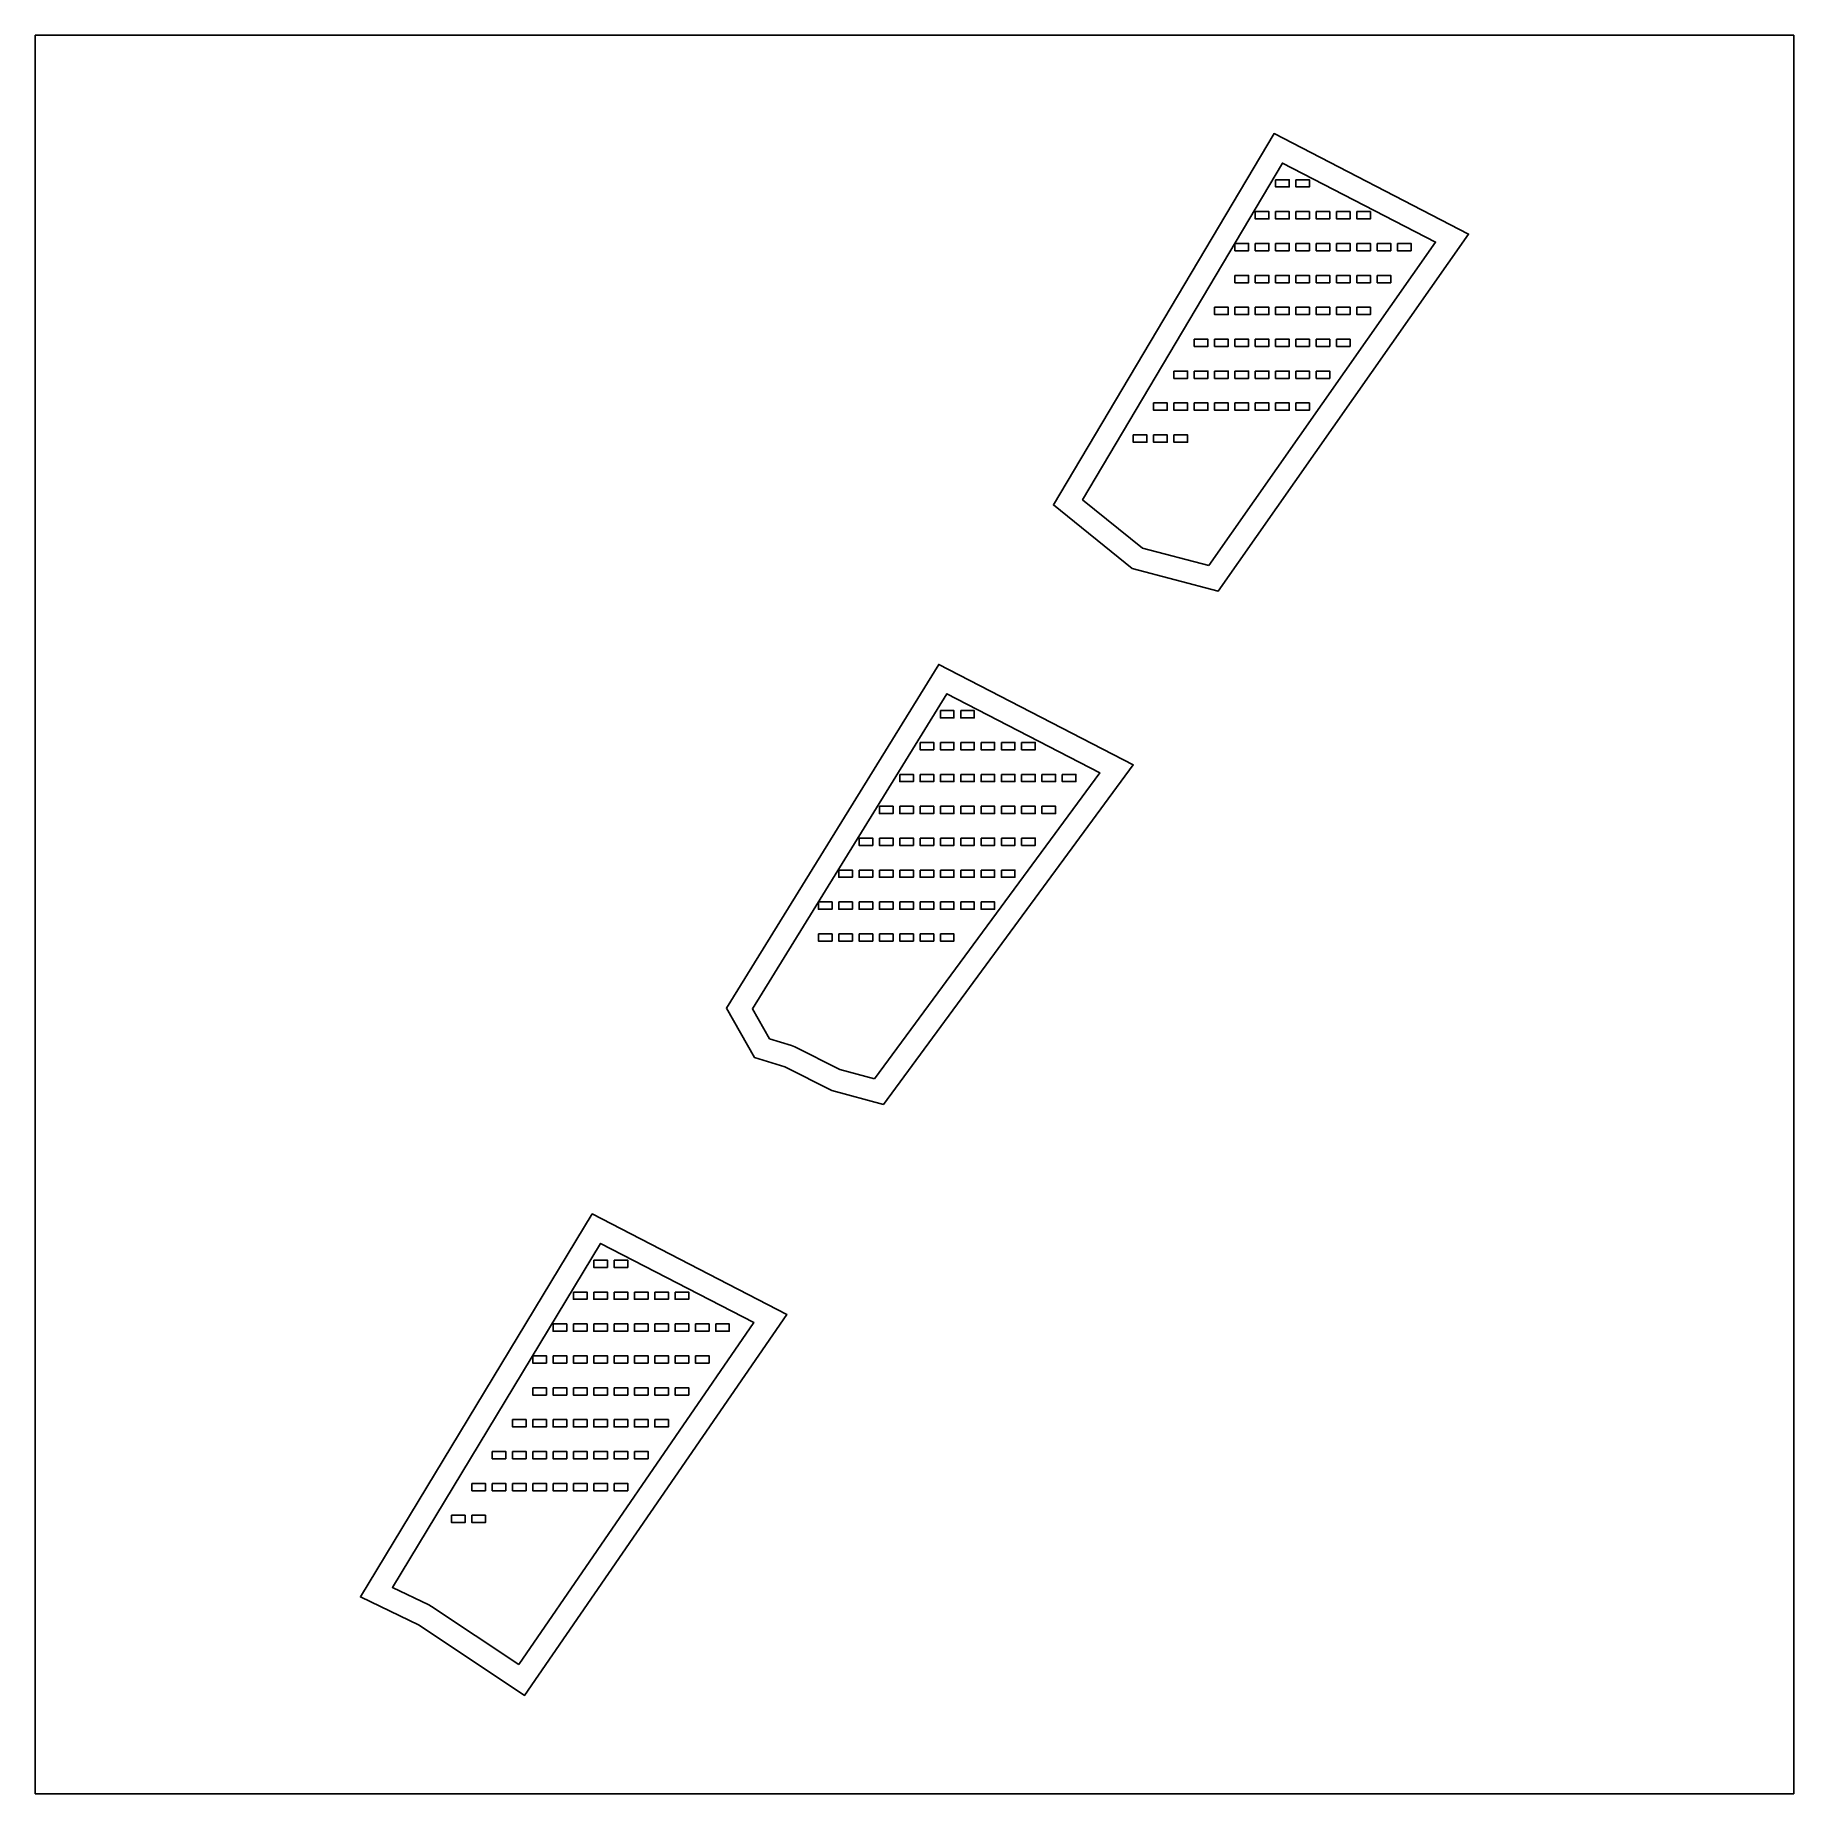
# Model space of a CAD drawing. Header units: inches. Extents: x -7467 to 1968, y -971 to 8464.
import ezdxf

# ---------------------------------------------------------------- set-up
doc = ezdxf.new("R2010")
doc.units = ezdxf.units.IN
doc.header["$MEASUREMENT"] = 0
doc.linetypes.add('DASHED', pattern=[0])
for name, color, linetype in [('Field_Segment_Setback', 21, 'DASHED'), ('Field_Segments', 142, 'Continuous'), ('Modules', 160, 'Continuous')]:
    doc.layers.add(name, color=color, linetype=linetype)
picture_1 = doc.add_image_def('image1.jpg', size_in_pixel=(2048, 2048))

# ---------------------------------------------------------------- blocks, each defined once
blk = doc.blocks.new('module_characterization_94299_15.0deg_landscape')
blk.add_polyline3d([(0, 0, 0), (73, 0, 0), (73, -39.1, -10.5), (0, -39.1, -10.5)], close=True)
blk = doc.blocks.new('fs_54509424_full')
blk.add_blockref('module_characterization_94299_15.0deg_landscape', (0, 0))
blk = doc.blocks.new('fs_54509426_full')
blk.add_blockref('module_characterization_94299_15.0deg_landscape', (0, 0))
blk = doc.blocks.new('fs_54509425_full')
blk.add_blockref('module_characterization_94299_15.0deg_landscape', (0, 0))

msp = doc.modelspace()

# ---------------------------------------------------------------- linework, layer by layer
at = {"layer": 'Field_Segment_Setback'}
for points in [[(-1170.6, 5618.6, 0), (-1527, 5711.6, 0), (-1848.3, 5971.7, 0), (-775.5, 7777.8, 0), (45.5, 7353.7, 0)], [(-2964.1, 2864.6, 0), (-3150.1, 2915.4, 0), (-3391, 3035.9, 0), (-3409.4, 3043.2, 0), (-3527.6, 3079.6, 0), (-3619.7, 3240.7, 0), (-2575.6, 4930.6, 0), (-1755.7, 4507.1, 0)], [(-4873.1, -278.1, 0), (-5341, 33.8, 0), (-5355.6, 42.1, 0), (-5551, 135.9, 0), (-4434.1, 1981.6, 0), (-3611.3, 1556.6, 0)]]:
    msp.add_polyline3d(points, close=True, dxfattribs=at)

# ---------------------------------------------------------------- block references
at = {"layer": 'Modules'}
for name, p in [('fs_54509424_full', (-812.6, 7688.7, 10.5)), ('fs_54509424_full', (-703.6, 7688.7, 10.5)), ('fs_54509424_full', (-921.6, 7517.5, 10.5)), ('fs_54509424_full', (-812.6, 7517.5, 10.5)), ('fs_54509424_full', (-703.6, 7517.5, 10.5)), ('fs_54509424_full', (-594.5, 7517.5, 10.5)), ('fs_54509424_full', (-485.5, 7517.5, 10.5)), ('fs_54509424_full', (-376.5, 7517.5, 10.5)), ('fs_54509424_full', (-1030.6, 7346.4, 10.5)), ('fs_54509424_full', (-921.6, 7346.4, 10.5)), ('fs_54509424_full', (-812.6, 7346.4, 10.5)), ('fs_54509424_full', (-703.6, 7346.4, 10.5)), ('fs_54509424_full', (-594.5, 7346.4, 10.5)), ('fs_54509424_full', (-485.5, 7346.4, 10.5)), ('fs_54509424_full', (-376.5, 7346.4, 10.5)), ('fs_54509424_full', (-267.4, 7346.4, 10.5)), ('fs_54509424_full', (-158.4, 7346.4, 10.5)), ('fs_54509424_full', (-1030.6, 7175.3, 10.5)), ('fs_54509424_full', (-921.6, 7175.3, 10.5)), ('fs_54509424_full', (-812.6, 7175.3, 10.5)), ('fs_54509424_full', (-703.6, 7175.3, 10.5)), ('fs_54509424_full', (-594.5, 7175.3, 10.5)), ('fs_54509424_full', (-485.5, 7175.3, 10.5)), ('fs_54509424_full', (-376.5, 7175.3, 10.5)), ('fs_54509424_full', (-267.4, 7175.3, 10.5)), ('fs_54509424_full', (-1139.7, 7004.2, 10.5)), ('fs_54509424_full', (-1030.6, 7004.2, 10.5)), ('fs_54509424_full', (-921.6, 7004.2, 10.5)), ('fs_54509424_full', (-812.6, 7004.2, 10.5)), ('fs_54509424_full', (-703.6, 7004.2, 10.5)), ('fs_54509424_full', (-594.5, 7004.2, 10.5)), ('fs_54509424_full', (-485.5, 7004.2, 10.5)), ('fs_54509424_full', (-376.5, 7004.2, 10.5)), ('fs_54509424_full', (-1248.7, 6833, 10.5)), ('fs_54509424_full', (-1139.7, 6833, 10.5)), ('fs_54509424_full', (-1030.6, 6833, 10.5)), ('fs_54509424_full', (-921.6, 6833, 10.5)), ('fs_54509424_full', (-812.6, 6833, 10.5)), ('fs_54509424_full', (-703.6, 6833, 10.5)), ('fs_54509424_full', (-594.5, 6833, 10.5)), ('fs_54509424_full', (-485.5, 6833, 10.5)), ('fs_54509424_full', (-1357.7, 6661.9, 10.5)), ('fs_54509424_full', (-1248.7, 6661.9, 10.5)), ('fs_54509424_full', (-1139.7, 6661.9, 10.5)), ('fs_54509424_full', (-1030.6, 6661.9, 10.5)), ('fs_54509424_full', (-921.6, 6661.9, 10.5)), ('fs_54509424_full', (-812.6, 6661.9, 10.5)), ('fs_54509424_full', (-703.6, 6661.9, 10.5)), ('fs_54509424_full', (-594.5, 6661.9, 10.5)), ('fs_54509424_full', (-1466.8, 6490.8, 10.5)), ('fs_54509424_full', (-1357.7, 6490.8, 10.5)), ('fs_54509424_full', (-1248.7, 6490.8, 10.5)), ('fs_54509424_full', (-1139.7, 6490.8, 10.5)), ('fs_54509424_full', (-1030.6, 6490.8, 10.5)), ('fs_54509424_full', (-921.6, 6490.8, 10.5)), ('fs_54509424_full', (-812.6, 6490.8, 10.5)), ('fs_54509424_full', (-703.6, 6490.8, 10.5)), ('fs_54509424_full', (-1575.8, 6319.6, 10.5)), ('fs_54509424_full', (-1466.8, 6319.6, 10.5)), ('fs_54509424_full', (-1357.7, 6319.6, 10.5)), ('fs_54509425_full', (-2610.9, 4840.6, 10.5)), ('fs_54509425_full', (-2501.9, 4840.6, 10.5)), ('fs_54509425_full', (-2719.9, 4669.4, 10.5)), ('fs_54509425_full', (-2610.9, 4669.4, 10.5)), ('fs_54509425_full', (-2501.9, 4669.4, 10.5)), ('fs_54509425_full', (-2392.8, 4669.4, 10.5)), ('fs_54509425_full', (-2283.8, 4669.4, 10.5)), ('fs_54509425_full', (-2174.8, 4669.4, 10.5)), ('fs_54509425_full', (-2828.9, 4498.3, 10.5)), ('fs_54509425_full', (-2719.9, 4498.3, 10.5)), ('fs_54509425_full', (-2610.9, 4498.3, 10.5)), ('fs_54509425_full', (-2501.9, 4498.3, 10.5)), ('fs_54509425_full', (-2392.8, 4498.3, 10.5)), ('fs_54509425_full', (-2283.8, 4498.3, 10.5)), ('fs_54509425_full', (-2174.8, 4498.3, 10.5)), ('fs_54509425_full', (-2065.7, 4498.3, 10.5)), ('fs_54509425_full', (-1956.7, 4498.3, 10.5)), ('fs_54509425_full', (-2938, 4327.2, 10.5)), ('fs_54509425_full', (-2828.9, 4327.2, 10.5)), ('fs_54509425_full', (-2719.9, 4327.2, 10.5)), ('fs_54509425_full', (-2610.9, 4327.2, 10.5)), ('fs_54509425_full', (-2501.9, 4327.2, 10.5)), ('fs_54509425_full', (-2392.8, 4327.2, 10.5)), ('fs_54509425_full', (-2283.8, 4327.2, 10.5)), ('fs_54509425_full', (-2174.8, 4327.2, 10.5)), ('fs_54509425_full', (-2065.7, 4327.2, 10.5)), ('fs_54509425_full', (-3047, 4156, 10.5)), ('fs_54509425_full', (-2938, 4156, 10.5)), ('fs_54509425_full', (-2828.9, 4156, 10.5)), ('fs_54509425_full', (-2719.9, 4156, 10.5)), ('fs_54509425_full', (-2610.9, 4156, 10.5)), ('fs_54509425_full', (-2501.9, 4156, 10.5)), ('fs_54509425_full', (-2392.8, 4156, 10.5)), ('fs_54509425_full', (-2283.8, 4156, 10.5)), ('fs_54509425_full', (-2174.8, 4156, 10.5)), ('fs_54509425_full', (-3156, 3984.9, 10.5)), ('fs_54509425_full', (-3047, 3984.9, 10.5)), ('fs_54509425_full', (-2938, 3984.9, 10.5)), ('fs_54509425_full', (-2828.9, 3984.9, 10.5)), ('fs_54509425_full', (-2719.9, 3984.9, 10.5)), ('fs_54509425_full', (-2610.9, 3984.9, 10.5)), ('fs_54509425_full', (-2501.9, 3984.9, 10.5)), ('fs_54509425_full', (-2392.8, 3984.9, 10.5)), ('fs_54509425_full', (-2283.8, 3984.9, 10.5)), ('fs_54509425_full', (-3265.1, 3813.8, 10.5)), ('fs_54509425_full', (-3156, 3813.8, 10.5)), ('fs_54509425_full', (-3047, 3813.8, 10.5)), ('fs_54509425_full', (-2938, 3813.8, 10.5)), ('fs_54509425_full', (-2828.9, 3813.8, 10.5)), ('fs_54509425_full', (-2719.9, 3813.8, 10.5)), ('fs_54509425_full', (-2610.9, 3813.8, 10.5)), ('fs_54509425_full', (-2501.9, 3813.8, 10.5)), ('fs_54509425_full', (-2392.8, 3813.8, 10.5)), ('fs_54509425_full', (-3265.1, 3642.6, 10.5)), ('fs_54509425_full', (-3156, 3642.6, 10.5)), ('fs_54509425_full', (-3047, 3642.6, 10.5)), ('fs_54509425_full', (-2938, 3642.6, 10.5)), ('fs_54509425_full', (-2828.9, 3642.6, 10.5)), ('fs_54509425_full', (-2719.9, 3642.6, 10.5)), ('fs_54509425_full', (-2610.9, 3642.6, 10.5)), ('fs_54509426_full', (-4470.4, 1892.1, 10.5)), ('fs_54509426_full', (-4361.4, 1892.1, 10.5)), ('fs_54509426_full', (-4579.4, 1720.9, 10.5)), ('fs_54509426_full', (-4470.4, 1720.9, 10.5)), ('fs_54509426_full', (-4361.4, 1720.9, 10.5)), ('fs_54509426_full', (-4252.3, 1720.9, 10.5)), ('fs_54509426_full', (-4143.3, 1720.9, 10.5)), ('fs_54509426_full', (-4034.3, 1720.9, 10.5)), ('fs_54509426_full', (-4688.4, 1549.8, 10.5)), ('fs_54509426_full', (-4579.4, 1549.8, 10.5)), ('fs_54509426_full', (-4470.4, 1549.8, 10.5)), ('fs_54509426_full', (-4361.4, 1549.8, 10.5)), ('fs_54509426_full', (-4252.3, 1549.8, 10.5)), ('fs_54509426_full', (-4143.3, 1549.8, 10.5)), ('fs_54509426_full', (-4034.3, 1549.8, 10.5)), ('fs_54509426_full', (-3925.2, 1549.8, 10.5)), ('fs_54509426_full', (-3816.2, 1549.8, 10.5)), ('fs_54509426_full', (-4797.5, 1378.7, 10.5)), ('fs_54509426_full', (-4688.4, 1378.7, 10.5)), ('fs_54509426_full', (-4579.4, 1378.7, 10.5)), ('fs_54509426_full', (-4470.4, 1378.7, 10.5)), ('fs_54509426_full', (-4361.4, 1378.7, 10.5)), ('fs_54509426_full', (-4252.3, 1378.7, 10.5)), ('fs_54509426_full', (-4143.3, 1378.7, 10.5)), ('fs_54509426_full', (-4034.3, 1378.7, 10.5)), ('fs_54509426_full', (-3925.2, 1378.7, 10.5)), ('fs_54509426_full', (-4797.5, 1207.5, 10.5)), ('fs_54509426_full', (-4688.4, 1207.5, 10.5)), ('fs_54509426_full', (-4579.4, 1207.5, 10.5)), ('fs_54509426_full', (-4470.4, 1207.5, 10.5)), ('fs_54509426_full', (-4361.4, 1207.5, 10.5)), ('fs_54509426_full', (-4252.3, 1207.5, 10.5)), ('fs_54509426_full', (-4143.3, 1207.5, 10.5)), ('fs_54509426_full', (-4034.3, 1207.5, 10.5)), ('fs_54509426_full', (-4906.5, 1036.4, 10.5)), ('fs_54509426_full', (-4797.5, 1036.4, 10.5)), ('fs_54509426_full', (-4688.4, 1036.4, 10.5)), ('fs_54509426_full', (-4579.4, 1036.4, 10.5)), ('fs_54509426_full', (-4470.4, 1036.4, 10.5)), ('fs_54509426_full', (-4361.4, 1036.4, 10.5)), ('fs_54509426_full', (-4252.3, 1036.4, 10.5)), ('fs_54509426_full', (-4143.3, 1036.4, 10.5)), ('fs_54509426_full', (-5015.5, 865.3, 10.5)), ('fs_54509426_full', (-4906.5, 865.3, 10.5)), ('fs_54509426_full', (-4797.5, 865.3, 10.5)), ('fs_54509426_full', (-4688.4, 865.3, 10.5)), ('fs_54509426_full', (-4579.4, 865.3, 10.5)), ('fs_54509426_full', (-4470.4, 865.3, 10.5)), ('fs_54509426_full', (-4361.4, 865.3, 10.5)), ('fs_54509426_full', (-4252.3, 865.3, 10.5)), ('fs_54509426_full', (-5124.6, 694.2, 10.5)), ('fs_54509426_full', (-5015.5, 694.2, 10.5)), ('fs_54509426_full', (-4906.5, 694.2, 10.5)), ('fs_54509426_full', (-4797.5, 694.2, 10.5)), ('fs_54509426_full', (-4688.4, 694.2, 10.5)), ('fs_54509426_full', (-4579.4, 694.2, 10.5)), ('fs_54509426_full', (-4470.4, 694.2, 10.5)), ('fs_54509426_full', (-4361.4, 694.2, 10.5)), ('fs_54509426_full', (-5233.6, 523, 10.5)), ('fs_54509426_full', (-5124.6, 523, 10.5))]:
    msp.add_blockref(name, p, dxfattribs=at)

# ---------------------------------------------------------------- pictures from other files: only their frames are drawn
image = msp.add_image(picture_1, insert=(-7467.5, -971.4), size_in_units=(9435.5, 9435.5))

# ---------------------------------------------------------------- meshes
at = {"layer": 'Field_Segments'}
mesh = msp.add_polyface(dxfattribs=at)
corners = [(-2004.5, 5943.7, 0), (-1582.4, 5602, 0), (-1120.2, 5481.4, 0), (222.6, 7397.3, 0), (-820.9, 7936.3, 0)]
mesh.append_faces([[corners[k] for k in face] for face in [(0, 0, 1, 1), (1, 1, 2, 2), (2, 2, 3, 3), (3, 3, 4, 4), (4, 4, 0, 0)]])
mesh = msp.add_polyface(dxfattribs=at)
corners = [(-3759.2, 3243.1, 0), (-3608.3, 2978.9, 0), (-3444.7, 2928.5, 0), (-3193, 2802.7, 0), (-2916.2, 2727.2, 0), (-1575.7, 4549.2, 0), (-2619.2, 5088.2, 0)]
mesh.append_faces([[corners[k] for k in face] for face in [(0, 0, 1, 1), (1, 1, 2, 2), (2, 2, 3, 3), (3, 3, 4, 4), (4, 4, 5, 5), (5, 5, 6, 6), (6, 6, 0, 0)]])
mesh = msp.add_polyface(dxfattribs=at)
corners = [(-5722.1, 84.9, 0), (-5407.5, -66.1, 0), (-4841.3, -443.5, 0), (-3435.2, 1600.7, 0), (-4478.7, 2139.7, 0)]
mesh.append_faces([[corners[k] for k in face] for face in [(0, 0, 1, 1), (1, 1, 2, 2), (2, 2, 3, 3), (3, 3, 4, 4), (4, 4, 0, 0)]])

doc.saveas('drawing.dxf')
